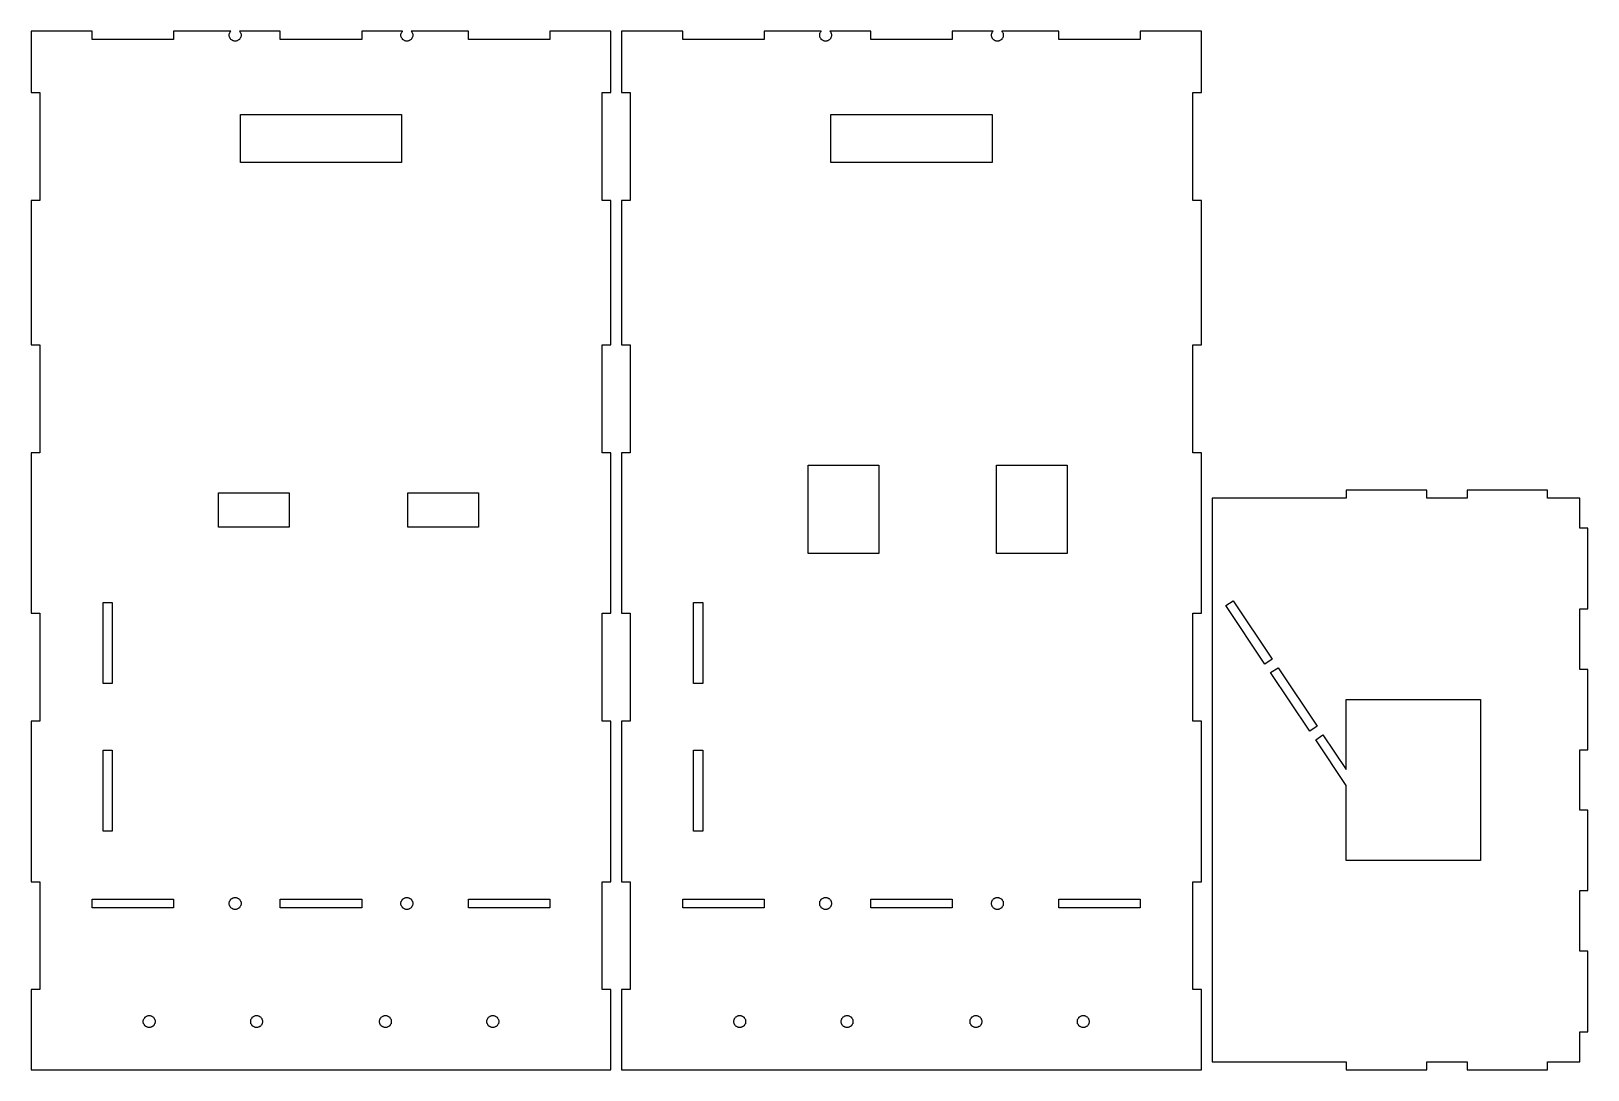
# Model space of a CAD drawing. Header units: millimetres. Extents: x 6 to 586, y 6 to 393.
import ezdxf

# ---------------------------------------------------------------- set-up
doc = ezdxf.new("R2010")
doc.units = ezdxf.units.MM
doc.layers.add('CUT', color=1, linetype='Continuous')
doc.layers.add('CUT_INNER', color=1, linetype='Continuous')

msp = doc.modelspace()

# ---------------------------------------------------------------- linework, layer by layer
at = {"layer": 'CUT'}
for points in [[(222, 35.9), (218.8, 35.9), (218.8, 76.1), (222, 76.1), (222, 135.9), (218.8, 135.9), (218.8, 176.1), (222, 176.1), (222, 235.9), (218.8, 235.9), (218.8, 276.1), (222, 276.1), (222, 329.9), (218.8, 329.9), (218.8, 370.1), (222, 370.1), (222, 393), (199.2, 393), (199.2, 389.9), (168.9, 389.9), (168.9, 393), (147.6, 393), (147.7, 392.9), (147.8, 392.8), (147.9, 392.6), (148, 392.4), (148.1, 392.3), (148.1, 392.1), (148.2, 391.9), (148.2, 391.7), (148.2, 391.5), (148.2, 391.3), (148.2, 391.1), (148.1, 390.9), (148.1, 390.7), (148, 390.6), (147.9, 390.4), (147.8, 390.2), (147.7, 390.1), (147.6, 389.9), (147.4, 389.8), (147.3, 389.7), (147.1, 389.6), (146.9, 389.5), (146.8, 389.4), (146.6, 389.4), (146.4, 389.3), (146.2, 389.3), (146, 389.3), (145.8, 389.3), (145.6, 389.3), (145.4, 389.4), (145.2, 389.4), (145.1, 389.5), (144.9, 389.6), (144.7, 389.7), (144.6, 389.8), (144.4, 389.9), (144.3, 390.1), (144.2, 390.2), (144.1, 390.4), (144, 390.6), (143.9, 390.7), (143.9, 390.9), (143.8, 391.1), (143.8, 391.3), (143.8, 391.5), (143.8, 391.7), (143.8, 391.9), (143.9, 392.1), (143.9, 392.3), (144, 392.4), (144.1, 392.6), (144.2, 392.8), (144.3, 392.9), (144.4, 393), (129.2, 393), (129.2, 389.9), (98.8, 389.9), (98.8, 393), (83.6, 393), (83.7, 392.9), (83.8, 392.8), (83.9, 392.6), (84, 392.4), (84.1, 392.3), (84.1, 392.1), (84.2, 391.9), (84.2, 391.7), (84.2, 391.5), (84.2, 391.3), (84.2, 391.1), (84.1, 390.9), (84.1, 390.7), (84, 390.6), (83.9, 390.4), (83.8, 390.2), (83.7, 390.1), (83.6, 389.9), (83.4, 389.8), (83.3, 389.7), (83.1, 389.6), (82.9, 389.5), (82.8, 389.4), (82.6, 389.4), (82.4, 389.3), (82.2, 389.3), (82, 389.3), (81.8, 389.3), (81.6, 389.3), (81.4, 389.4), (81.2, 389.4), (81.1, 389.5), (80.9, 389.6), (80.7, 389.7), (80.6, 389.8), (80.4, 389.9), (80.3, 390.1), (80.2, 390.2), (80.1, 390.4), (80, 390.6), (79.9, 390.7), (79.9, 390.9), (79.8, 391.1), (79.8, 391.3), (79.8, 391.5), (79.8, 391.7), (79.8, 391.9), (79.9, 392.1), (79.9, 392.3), (80, 392.4), (80.1, 392.6), (80.2, 392.8), (80.3, 392.9), (80.4, 393), (59.1, 393), (59.1, 389.9), (28.8, 389.9), (28.8, 393), (6, 393), (6, 370.1), (9.2, 370.1), (9.2, 329.9), (6, 329.9), (6, 276.1), (9.2, 276.1), (9.2, 235.9), (6, 235.9), (6, 176.1), (9.2, 176.1), (9.2, 135.9), (6, 135.9), (6, 76.1), (9.2, 76.1), (9.2, 35.9), (6, 35.9), (6, 6), (222, 6), (222, 35.9)], [(442, 35.9), (438.8, 35.9), (438.8, 76.1), (442, 76.1), (442, 135.9), (438.8, 135.9), (438.8, 176.1), (442, 176.1), (442, 235.9), (438.8, 235.9), (438.8, 276.1), (442, 276.1), (442, 329.9), (438.8, 329.9), (438.8, 370.1), (442, 370.1), (442, 393), (419.2, 393), (419.2, 389.9), (388.9, 389.9), (388.9, 393), (367.6, 393), (367.7, 392.9), (367.8, 392.8), (367.9, 392.6), (368, 392.4), (368.1, 392.3), (368.1, 392.1), (368.2, 391.9), (368.2, 391.7), (368.2, 391.5), (368.2, 391.3), (368.2, 391.1), (368.1, 390.9), (368.1, 390.7), (368, 390.6), (367.9, 390.4), (367.8, 390.2), (367.7, 390.1), (367.6, 389.9), (367.4, 389.8), (367.3, 389.7), (367.1, 389.6), (366.9, 389.5), (366.8, 389.4), (366.6, 389.4), (366.4, 389.3), (366.2, 389.3), (366, 389.3), (365.8, 389.3), (365.6, 389.3), (365.4, 389.4), (365.2, 389.4), (365.1, 389.5), (364.9, 389.6), (364.7, 389.7), (364.6, 389.8), (364.4, 389.9), (364.3, 390.1), (364.2, 390.2), (364.1, 390.4), (364, 390.6), (363.9, 390.7), (363.9, 390.9), (363.8, 391.1), (363.8, 391.3), (363.8, 391.5), (363.8, 391.7), (363.8, 391.9), (363.9, 392.1), (363.9, 392.3), (364, 392.4), (364.1, 392.6), (364.2, 392.8), (364.3, 392.9), (364.4, 393), (349.2, 393), (349.2, 389.9), (318.8, 389.9), (318.8, 393), (303.6, 393), (303.7, 392.9), (303.8, 392.8), (303.9, 392.6), (304, 392.4), (304.1, 392.3), (304.1, 392.1), (304.2, 391.9), (304.2, 391.7), (304.2, 391.5), (304.2, 391.3), (304.2, 391.1), (304.1, 390.9), (304.1, 390.7), (304, 390.6), (303.9, 390.4), (303.8, 390.2), (303.7, 390.1), (303.6, 389.9), (303.4, 389.8), (303.3, 389.7), (303.1, 389.6), (302.9, 389.5), (302.8, 389.4), (302.6, 389.4), (302.4, 389.3), (302.2, 389.3), (302, 389.3), (301.8, 389.3), (301.6, 389.3), (301.4, 389.4), (301.2, 389.4), (301.1, 389.5), (300.9, 389.6), (300.7, 389.7), (300.6, 389.8), (300.4, 389.9), (300.3, 390.1), (300.2, 390.2), (300.1, 390.4), (300, 390.6), (299.9, 390.7), (299.9, 390.9), (299.8, 391.1), (299.8, 391.3), (299.8, 391.5), (299.8, 391.7), (299.8, 391.9), (299.9, 392.1), (299.9, 392.3), (300, 392.4), (300.1, 392.6), (300.2, 392.8), (300.3, 392.9), (300.4, 393), (279.1, 393), (279.1, 389.9), (248.8, 389.9), (248.8, 393), (226, 393), (226, 370.1), (229.2, 370.1), (229.2, 329.9), (226, 329.9), (226, 276.1), (229.2, 276.1), (229.2, 235.9), (226, 235.9), (226, 176.1), (229.2, 176.1), (229.2, 135.9), (226, 135.9), (226, 76.1), (229.2, 76.1), (229.2, 35.9), (226, 35.9), (226, 6), (442, 6), (442, 35.9)], [(583, 50.2), (583, 72.8), (586, 72.8), (586, 102.8), (583, 102.8), (583, 125.2), (586, 125.2), (586, 155.2), (583, 155.2), (583, 177.8), (586, 177.8), (586, 207.8), (583, 207.8), (583, 219), (571, 219), (571, 222), (541, 222), (541, 219), (526, 219), (526, 222), (496, 222), (496, 219), (446, 219), (446, 9), (496, 9), (496, 6), (526, 6), (526, 9), (541, 9), (541, 6), (571, 6), (571, 9), (583, 9), (583, 20.2), (586, 20.2), (586, 50.2), (583, 50.2)]]:
    msp.add_lwpolyline(points, close=True, dxfattribs=at)
at = {"layer": 'CUT_INNER'}
for points in [[(84, 344), (84, 362), (144, 362), (144, 344), (84, 344)], [(304, 344), (304, 362), (364, 362), (364, 344), (304, 344)], [(295.5, 198.4), (295.5, 231.3), (321.8, 231.3), (321.8, 198.4), (295.5, 198.4)], [(365.7, 198.4), (365.7, 231.3), (392, 231.3), (392, 198.4), (365.7, 198.4)], [(75.8, 208.2), (75.8, 221), (102.1, 221), (102.1, 208.2), (75.8, 208.2)], [(146.4, 208.2), (146.4, 221), (172.7, 221), (172.7, 208.2), (146.4, 208.2)], [(32.8, 149.9), (32.8, 180.1), (36.2, 180.1), (36.2, 149.9), (32.8, 149.9)], [(252.8, 149.9), (252.8, 180.1), (256.2, 180.1), (256.2, 149.9), (252.8, 149.9)], [(465.7, 157.2), (451.1, 179), (453.8, 180.8), (468.4, 159), (465.7, 157.2)], [(482.4, 132.2), (467.8, 154), (470.6, 155.8), (485.2, 134), (482.4, 132.2)], [(546, 84), (496, 84), (496, 111.9), (484.6, 129), (487.3, 130.8), (496, 117.9), (496, 144), (546, 144), (546, 84)], [(32.8, 94.9), (32.8, 125.1), (36.2, 125.1), (36.2, 94.9), (32.8, 94.9)], [(252.8, 94.9), (252.8, 125.1), (256.2, 125.1), (256.2, 94.9), (252.8, 94.9)], [(28.8, 66.4), (28.8, 69.6), (59.1, 69.6), (59.1, 66.4), (28.8, 66.4)], [(81.8, 65.8), (81.6, 65.8), (81.4, 65.9), (81.2, 65.9), (81.1, 66), (80.9, 66.1), (80.7, 66.2), (80.6, 66.3), (80.4, 66.4), (80.3, 66.6), (80.2, 66.7), (80.1, 66.9), (80, 67.1), (79.9, 67.2), (79.9, 67.4), (79.8, 67.6), (79.8, 67.8), (79.8, 68), (79.8, 68.2), (79.8, 68.4), (79.9, 68.6), (79.9, 68.8), (80, 68.9), (80.1, 69.1), (80.2, 69.3), (80.3, 69.4), (80.4, 69.6), (80.6, 69.7), (80.7, 69.8), (80.9, 69.9), (81.1, 70), (81.2, 70.1), (81.4, 70.1), (81.6, 70.2), (81.8, 70.2), (82, 70.2), (82.2, 70.2), (82.4, 70.2), (82.6, 70.1), (82.8, 70.1), (82.9, 70), (83.1, 69.9), (83.3, 69.8), (83.4, 69.7), (83.6, 69.6), (83.7, 69.4), (83.8, 69.3), (83.9, 69.1), (84, 68.9), (84.1, 68.8), (84.1, 68.6), (84.2, 68.4), (84.2, 68.2), (84.2, 68), (84.2, 67.8), (84.2, 67.6), (84.1, 67.4), (84.1, 67.2), (84, 67.1), (83.9, 66.9), (83.8, 66.7), (83.7, 66.6), (83.6, 66.4), (83.4, 66.3), (83.3, 66.2), (83.1, 66.1), (82.9, 66), (82.8, 65.9), (82.6, 65.9), (82.4, 65.8), (82.2, 65.8), (82, 65.8), (81.8, 65.8)], [(98.8, 66.4), (98.8, 69.6), (129.2, 69.6), (129.2, 66.4), (98.8, 66.4)], [(145.8, 65.8), (145.6, 65.8), (145.4, 65.9), (145.2, 65.9), (145.1, 66), (144.9, 66.1), (144.7, 66.2), (144.6, 66.3), (144.4, 66.4), (144.3, 66.6), (144.2, 66.7), (144.1, 66.9), (144, 67.1), (143.9, 67.2), (143.9, 67.4), (143.8, 67.6), (143.8, 67.8), (143.8, 68), (143.8, 68.2), (143.8, 68.4), (143.9, 68.6), (143.9, 68.8), (144, 68.9), (144.1, 69.1), (144.2, 69.3), (144.3, 69.4), (144.4, 69.6), (144.6, 69.7), (144.7, 69.8), (144.9, 69.9), (145.1, 70), (145.2, 70.1), (145.4, 70.1), (145.6, 70.2), (145.8, 70.2), (146, 70.2), (146.2, 70.2), (146.4, 70.2), (146.6, 70.1), (146.8, 70.1), (146.9, 70), (147.1, 69.9), (147.3, 69.8), (147.4, 69.7), (147.6, 69.6), (147.7, 69.4), (147.8, 69.3), (147.9, 69.1), (148, 68.9), (148.1, 68.8), (148.1, 68.6), (148.2, 68.4), (148.2, 68.2), (148.2, 68), (148.2, 67.8), (148.2, 67.6), (148.1, 67.4), (148.1, 67.2), (148, 67.1), (147.9, 66.9), (147.8, 66.7), (147.7, 66.6), (147.6, 66.4), (147.4, 66.3), (147.3, 66.2), (147.1, 66.1), (146.9, 66), (146.8, 65.9), (146.6, 65.9), (146.4, 65.8), (146.2, 65.8), (146, 65.8), (145.8, 65.8)], [(168.9, 66.4), (168.9, 69.6), (199.2, 69.6), (199.2, 66.4), (168.9, 66.4)], [(248.8, 66.4), (248.8, 69.6), (279.1, 69.6), (279.1, 66.4), (248.8, 66.4)], [(301.8, 65.8), (301.6, 65.8), (301.4, 65.9), (301.2, 65.9), (301.1, 66), (300.9, 66.1), (300.7, 66.2), (300.6, 66.3), (300.4, 66.4), (300.3, 66.6), (300.2, 66.7), (300.1, 66.9), (300, 67.1), (299.9, 67.2), (299.9, 67.4), (299.8, 67.6), (299.8, 67.8), (299.8, 68), (299.8, 68.2), (299.8, 68.4), (299.9, 68.6), (299.9, 68.8), (300, 68.9), (300.1, 69.1), (300.2, 69.3), (300.3, 69.4), (300.4, 69.6), (300.6, 69.7), (300.7, 69.8), (300.9, 69.9), (301.1, 70), (301.2, 70.1), (301.4, 70.1), (301.6, 70.2), (301.8, 70.2), (302, 70.2), (302.2, 70.2), (302.4, 70.2), (302.6, 70.1), (302.8, 70.1), (302.9, 70), (303.1, 69.9), (303.3, 69.8), (303.4, 69.7), (303.6, 69.6), (303.7, 69.4), (303.8, 69.3), (303.9, 69.1), (304, 68.9), (304.1, 68.8), (304.1, 68.6), (304.2, 68.4), (304.2, 68.2), (304.2, 68), (304.2, 67.8), (304.2, 67.6), (304.1, 67.4), (304.1, 67.2), (304, 67.1), (303.9, 66.9), (303.8, 66.7), (303.7, 66.6), (303.6, 66.4), (303.4, 66.3), (303.3, 66.2), (303.1, 66.1), (302.9, 66), (302.8, 65.9), (302.6, 65.9), (302.4, 65.8), (302.2, 65.8), (302, 65.8), (301.8, 65.8)], [(318.8, 66.4), (318.8, 69.6), (349.2, 69.6), (349.2, 66.4), (318.8, 66.4)], [(365.8, 65.8), (365.6, 65.8), (365.4, 65.9), (365.2, 65.9), (365.1, 66), (364.9, 66.1), (364.7, 66.2), (364.6, 66.3), (364.4, 66.4), (364.3, 66.6), (364.2, 66.7), (364.1, 66.9), (364, 67.1), (363.9, 67.2), (363.9, 67.4), (363.8, 67.6), (363.8, 67.8), (363.8, 68), (363.8, 68.2), (363.8, 68.4), (363.9, 68.6), (363.9, 68.8), (364, 68.9), (364.1, 69.1), (364.2, 69.3), (364.3, 69.4), (364.4, 69.6), (364.6, 69.7), (364.7, 69.8), (364.9, 69.9), (365.1, 70), (365.2, 70.1), (365.4, 70.1), (365.6, 70.2), (365.8, 70.2), (366, 70.2), (366.2, 70.2), (366.4, 70.2), (366.6, 70.1), (366.8, 70.1), (366.9, 70), (367.1, 69.9), (367.3, 69.8), (367.4, 69.7), (367.6, 69.6), (367.7, 69.4), (367.8, 69.3), (367.9, 69.1), (368, 68.9), (368.1, 68.8), (368.1, 68.6), (368.2, 68.4), (368.2, 68.2), (368.2, 68), (368.2, 67.8), (368.2, 67.6), (368.1, 67.4), (368.1, 67.2), (368, 67.1), (367.9, 66.9), (367.8, 66.7), (367.7, 66.6), (367.6, 66.4), (367.4, 66.3), (367.3, 66.2), (367.1, 66.1), (366.9, 66), (366.8, 65.9), (366.6, 65.9), (366.4, 65.8), (366.2, 65.8), (366, 65.8), (365.8, 65.8)], [(388.9, 66.4), (388.9, 69.6), (419.2, 69.6), (419.2, 66.4), (388.9, 66.4)], [(49.8, 21.8), (49.6, 21.8), (49.4, 21.9), (49.2, 21.9), (49.1, 22), (48.9, 22.1), (48.7, 22.2), (48.6, 22.3), (48.4, 22.4), (48.3, 22.6), (48.2, 22.7), (48.1, 22.9), (48, 23.1), (47.9, 23.2), (47.9, 23.4), (47.8, 23.6), (47.8, 23.8), (47.8, 24), (47.8, 24.2), (47.8, 24.4), (47.9, 24.6), (47.9, 24.8), (48, 24.9), (48.1, 25.1), (48.2, 25.3), (48.3, 25.4), (48.4, 25.6), (48.6, 25.7), (48.7, 25.8), (48.9, 25.9), (49.1, 26), (49.2, 26.1), (49.4, 26.1), (49.6, 26.2), (49.8, 26.2), (50, 26.2), (50.2, 26.2), (50.4, 26.2), (50.6, 26.1), (50.8, 26.1), (50.9, 26), (51.1, 25.9), (51.3, 25.8), (51.4, 25.7), (51.6, 25.6), (51.7, 25.4), (51.8, 25.3), (51.9, 25.1), (52, 24.9), (52.1, 24.8), (52.1, 24.6), (52.2, 24.4), (52.2, 24.2), (52.2, 24), (52.2, 23.8), (52.2, 23.6), (52.1, 23.4), (52.1, 23.2), (52, 23.1), (51.9, 22.9), (51.8, 22.7), (51.7, 22.6), (51.6, 22.4), (51.4, 22.3), (51.3, 22.2), (51.1, 22.1), (50.9, 22), (50.8, 21.9), (50.6, 21.9), (50.4, 21.8), (50.2, 21.8), (50, 21.8), (49.8, 21.8)], [(89.8, 21.8), (89.6, 21.8), (89.4, 21.9), (89.2, 21.9), (89.1, 22), (88.9, 22.1), (88.7, 22.2), (88.6, 22.3), (88.4, 22.4), (88.3, 22.6), (88.2, 22.7), (88.1, 22.9), (88, 23.1), (87.9, 23.2), (87.9, 23.4), (87.8, 23.6), (87.8, 23.8), (87.8, 24), (87.8, 24.2), (87.8, 24.4), (87.9, 24.6), (87.9, 24.8), (88, 24.9), (88.1, 25.1), (88.2, 25.3), (88.3, 25.4), (88.4, 25.6), (88.6, 25.7), (88.7, 25.8), (88.9, 25.9), (89.1, 26), (89.2, 26.1), (89.4, 26.1), (89.6, 26.2), (89.8, 26.2), (90, 26.2), (90.2, 26.2), (90.4, 26.2), (90.6, 26.1), (90.8, 26.1), (90.9, 26), (91.1, 25.9), (91.3, 25.8), (91.4, 25.7), (91.6, 25.6), (91.7, 25.4), (91.8, 25.3), (91.9, 25.1), (92, 24.9), (92.1, 24.8), (92.1, 24.6), (92.2, 24.4), (92.2, 24.2), (92.2, 24), (92.2, 23.8), (92.2, 23.6), (92.1, 23.4), (92.1, 23.2), (92, 23.1), (91.9, 22.9), (91.8, 22.7), (91.7, 22.6), (91.6, 22.4), (91.4, 22.3), (91.3, 22.2), (91.1, 22.1), (90.9, 22), (90.8, 21.9), (90.6, 21.9), (90.4, 21.8), (90.2, 21.8), (90, 21.8), (89.8, 21.8)], [(137.8, 21.8), (137.6, 21.8), (137.4, 21.9), (137.2, 21.9), (137.1, 22), (136.9, 22.1), (136.7, 22.2), (136.6, 22.3), (136.4, 22.4), (136.3, 22.6), (136.2, 22.7), (136.1, 22.9), (136, 23.1), (135.9, 23.2), (135.9, 23.4), (135.8, 23.6), (135.8, 23.8), (135.8, 24), (135.8, 24.2), (135.8, 24.4), (135.9, 24.6), (135.9, 24.8), (136, 24.9), (136.1, 25.1), (136.2, 25.3), (136.3, 25.4), (136.4, 25.6), (136.6, 25.7), (136.7, 25.8), (136.9, 25.9), (137.1, 26), (137.2, 26.1), (137.4, 26.1), (137.6, 26.2), (137.8, 26.2), (138, 26.2), (138.2, 26.2), (138.4, 26.2), (138.6, 26.1), (138.8, 26.1), (138.9, 26), (139.1, 25.9), (139.3, 25.8), (139.4, 25.7), (139.6, 25.6), (139.7, 25.4), (139.8, 25.3), (139.9, 25.1), (140, 24.9), (140.1, 24.8), (140.1, 24.6), (140.2, 24.4), (140.2, 24.2), (140.2, 24), (140.2, 23.8), (140.2, 23.6), (140.1, 23.4), (140.1, 23.2), (140, 23.1), (139.9, 22.9), (139.8, 22.7), (139.7, 22.6), (139.6, 22.4), (139.4, 22.3), (139.3, 22.2), (139.1, 22.1), (138.9, 22), (138.8, 21.9), (138.6, 21.9), (138.4, 21.8), (138.2, 21.8), (138, 21.8), (137.8, 21.8)], [(177.8, 21.8), (177.6, 21.8), (177.4, 21.9), (177.2, 21.9), (177.1, 22), (176.9, 22.1), (176.7, 22.2), (176.6, 22.3), (176.4, 22.4), (176.3, 22.6), (176.2, 22.7), (176.1, 22.9), (176, 23.1), (175.9, 23.2), (175.9, 23.4), (175.8, 23.6), (175.8, 23.8), (175.8, 24), (175.8, 24.2), (175.8, 24.4), (175.9, 24.6), (175.9, 24.8), (176, 24.9), (176.1, 25.1), (176.2, 25.3), (176.3, 25.4), (176.4, 25.6), (176.6, 25.7), (176.7, 25.8), (176.9, 25.9), (177.1, 26), (177.2, 26.1), (177.4, 26.1), (177.6, 26.2), (177.8, 26.2), (178, 26.2), (178.2, 26.2), (178.4, 26.2), (178.6, 26.1), (178.8, 26.1), (178.9, 26), (179.1, 25.9), (179.3, 25.8), (179.4, 25.7), (179.6, 25.6), (179.7, 25.4), (179.8, 25.3), (179.9, 25.1), (180, 24.9), (180.1, 24.8), (180.1, 24.6), (180.2, 24.4), (180.2, 24.2), (180.2, 24), (180.2, 23.8), (180.2, 23.6), (180.1, 23.4), (180.1, 23.2), (180, 23.1), (179.9, 22.9), (179.8, 22.7), (179.7, 22.6), (179.6, 22.4), (179.4, 22.3), (179.3, 22.2), (179.1, 22.1), (178.9, 22), (178.8, 21.9), (178.6, 21.9), (178.4, 21.8), (178.2, 21.8), (178, 21.8), (177.8, 21.8)], [(269.8, 21.8), (269.6, 21.8), (269.4, 21.9), (269.2, 21.9), (269.1, 22), (268.9, 22.1), (268.7, 22.2), (268.6, 22.3), (268.4, 22.4), (268.3, 22.6), (268.2, 22.7), (268.1, 22.9), (268, 23.1), (267.9, 23.2), (267.9, 23.4), (267.8, 23.6), (267.8, 23.8), (267.8, 24), (267.8, 24.2), (267.8, 24.4), (267.9, 24.6), (267.9, 24.8), (268, 24.9), (268.1, 25.1), (268.2, 25.3), (268.3, 25.4), (268.4, 25.6), (268.6, 25.7), (268.7, 25.8), (268.9, 25.9), (269.1, 26), (269.2, 26.1), (269.4, 26.1), (269.6, 26.2), (269.8, 26.2), (270, 26.2), (270.2, 26.2), (270.4, 26.2), (270.6, 26.1), (270.8, 26.1), (270.9, 26), (271.1, 25.9), (271.3, 25.8), (271.4, 25.7), (271.6, 25.6), (271.7, 25.4), (271.8, 25.3), (271.9, 25.1), (272, 24.9), (272.1, 24.8), (272.1, 24.6), (272.2, 24.4), (272.2, 24.2), (272.2, 24), (272.2, 23.8), (272.2, 23.6), (272.1, 23.4), (272.1, 23.2), (272, 23.1), (271.9, 22.9), (271.8, 22.7), (271.7, 22.6), (271.6, 22.4), (271.4, 22.3), (271.3, 22.2), (271.1, 22.1), (270.9, 22), (270.8, 21.9), (270.6, 21.9), (270.4, 21.8), (270.2, 21.8), (270, 21.8), (269.8, 21.8)], [(309.8, 21.8), (309.6, 21.8), (309.4, 21.9), (309.2, 21.9), (309.1, 22), (308.9, 22.1), (308.7, 22.2), (308.6, 22.3), (308.4, 22.4), (308.3, 22.6), (308.2, 22.7), (308.1, 22.9), (308, 23.1), (307.9, 23.2), (307.9, 23.4), (307.8, 23.6), (307.8, 23.8), (307.8, 24), (307.8, 24.2), (307.8, 24.4), (307.9, 24.6), (307.9, 24.8), (308, 24.9), (308.1, 25.1), (308.2, 25.3), (308.3, 25.4), (308.4, 25.6), (308.6, 25.7), (308.7, 25.8), (308.9, 25.9), (309.1, 26), (309.2, 26.1), (309.4, 26.1), (309.6, 26.2), (309.8, 26.2), (310, 26.2), (310.2, 26.2), (310.4, 26.2), (310.6, 26.1), (310.8, 26.1), (310.9, 26), (311.1, 25.9), (311.3, 25.8), (311.4, 25.7), (311.6, 25.6), (311.7, 25.4), (311.8, 25.3), (311.9, 25.1), (312, 24.9), (312.1, 24.8), (312.1, 24.6), (312.2, 24.4), (312.2, 24.2), (312.2, 24), (312.2, 23.8), (312.2, 23.6), (312.1, 23.4), (312.1, 23.2), (312, 23.1), (311.9, 22.9), (311.8, 22.7), (311.7, 22.6), (311.6, 22.4), (311.4, 22.3), (311.3, 22.2), (311.1, 22.1), (310.9, 22), (310.8, 21.9), (310.6, 21.9), (310.4, 21.8), (310.2, 21.8), (310, 21.8), (309.8, 21.8)], [(357.8, 21.8), (357.6, 21.8), (357.4, 21.9), (357.2, 21.9), (357.1, 22), (356.9, 22.1), (356.7, 22.2), (356.6, 22.3), (356.4, 22.4), (356.3, 22.6), (356.2, 22.7), (356.1, 22.9), (356, 23.1), (355.9, 23.2), (355.9, 23.4), (355.8, 23.6), (355.8, 23.8), (355.8, 24), (355.8, 24.2), (355.8, 24.4), (355.9, 24.6), (355.9, 24.8), (356, 24.9), (356.1, 25.1), (356.2, 25.3), (356.3, 25.4), (356.4, 25.6), (356.6, 25.7), (356.7, 25.8), (356.9, 25.9), (357.1, 26), (357.2, 26.1), (357.4, 26.1), (357.6, 26.2), (357.8, 26.2), (358, 26.2), (358.2, 26.2), (358.4, 26.2), (358.6, 26.1), (358.8, 26.1), (358.9, 26), (359.1, 25.9), (359.3, 25.8), (359.4, 25.7), (359.6, 25.6), (359.7, 25.4), (359.8, 25.3), (359.9, 25.1), (360, 24.9), (360.1, 24.8), (360.1, 24.6), (360.2, 24.4), (360.2, 24.2), (360.2, 24), (360.2, 23.8), (360.2, 23.6), (360.1, 23.4), (360.1, 23.2), (360, 23.1), (359.9, 22.9), (359.8, 22.7), (359.7, 22.6), (359.6, 22.4), (359.4, 22.3), (359.3, 22.2), (359.1, 22.1), (358.9, 22), (358.8, 21.9), (358.6, 21.9), (358.4, 21.8), (358.2, 21.8), (358, 21.8), (357.8, 21.8)], [(397.8, 21.8), (397.6, 21.8), (397.4, 21.9), (397.2, 21.9), (397.1, 22), (396.9, 22.1), (396.7, 22.2), (396.6, 22.3), (396.4, 22.4), (396.3, 22.6), (396.2, 22.7), (396.1, 22.9), (396, 23.1), (395.9, 23.2), (395.9, 23.4), (395.8, 23.6), (395.8, 23.8), (395.8, 24), (395.8, 24.2), (395.8, 24.4), (395.9, 24.6), (395.9, 24.8), (396, 24.9), (396.1, 25.1), (396.2, 25.3), (396.3, 25.4), (396.4, 25.6), (396.6, 25.7), (396.7, 25.8), (396.9, 25.9), (397.1, 26), (397.2, 26.1), (397.4, 26.1), (397.6, 26.2), (397.8, 26.2), (398, 26.2), (398.2, 26.2), (398.4, 26.2), (398.6, 26.1), (398.8, 26.1), (398.9, 26), (399.1, 25.9), (399.3, 25.8), (399.4, 25.7), (399.6, 25.6), (399.7, 25.4), (399.8, 25.3), (399.9, 25.1), (400, 24.9), (400.1, 24.8), (400.1, 24.6), (400.2, 24.4), (400.2, 24.2), (400.2, 24), (400.2, 23.8), (400.2, 23.6), (400.1, 23.4), (400.1, 23.2), (400, 23.1), (399.9, 22.9), (399.8, 22.7), (399.7, 22.6), (399.6, 22.4), (399.4, 22.3), (399.3, 22.2), (399.1, 22.1), (398.9, 22), (398.8, 21.9), (398.6, 21.9), (398.4, 21.8), (398.2, 21.8), (398, 21.8), (397.8, 21.8)]]:
    msp.add_lwpolyline(points, close=True, dxfattribs=at)

doc.saveas('drawing.dxf')
